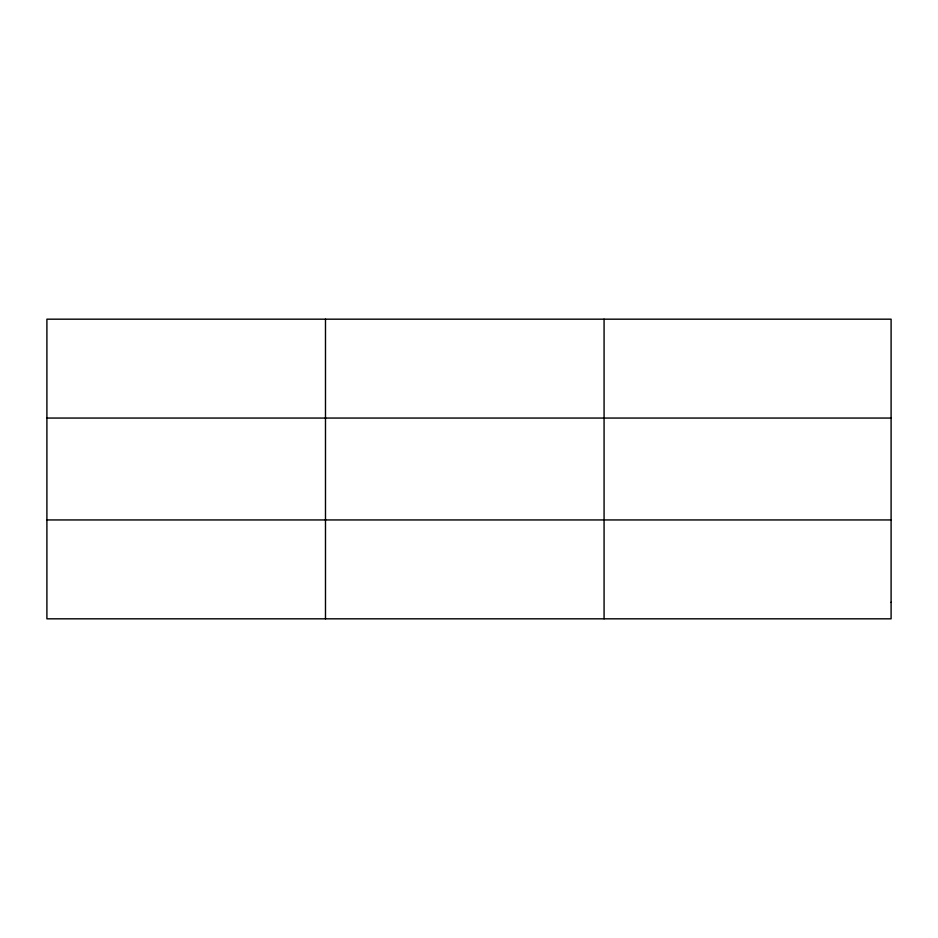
<?xml version="1.0" encoding="UTF-8"?>
<svg xmlns="http://www.w3.org/2000/svg" width="938" height="938" viewBox="0 0 938 938"><rect width="100%" height="100%" fill="white"/><g stroke="black" fill="none" stroke-linecap="round" stroke-linejoin="round"><path stroke-width="1.41" d="M325.486 618.822L325.486 319.178M604.072 618.822L604.072 319.178M46.9 418.055L891.1 418.055M46.9 519.945L891.1 519.945M891.1 602.348L891.1 618.822L46.9 618.822L46.9 319.178L891.1 319.178L891.1 602.348"/></g></svg>
